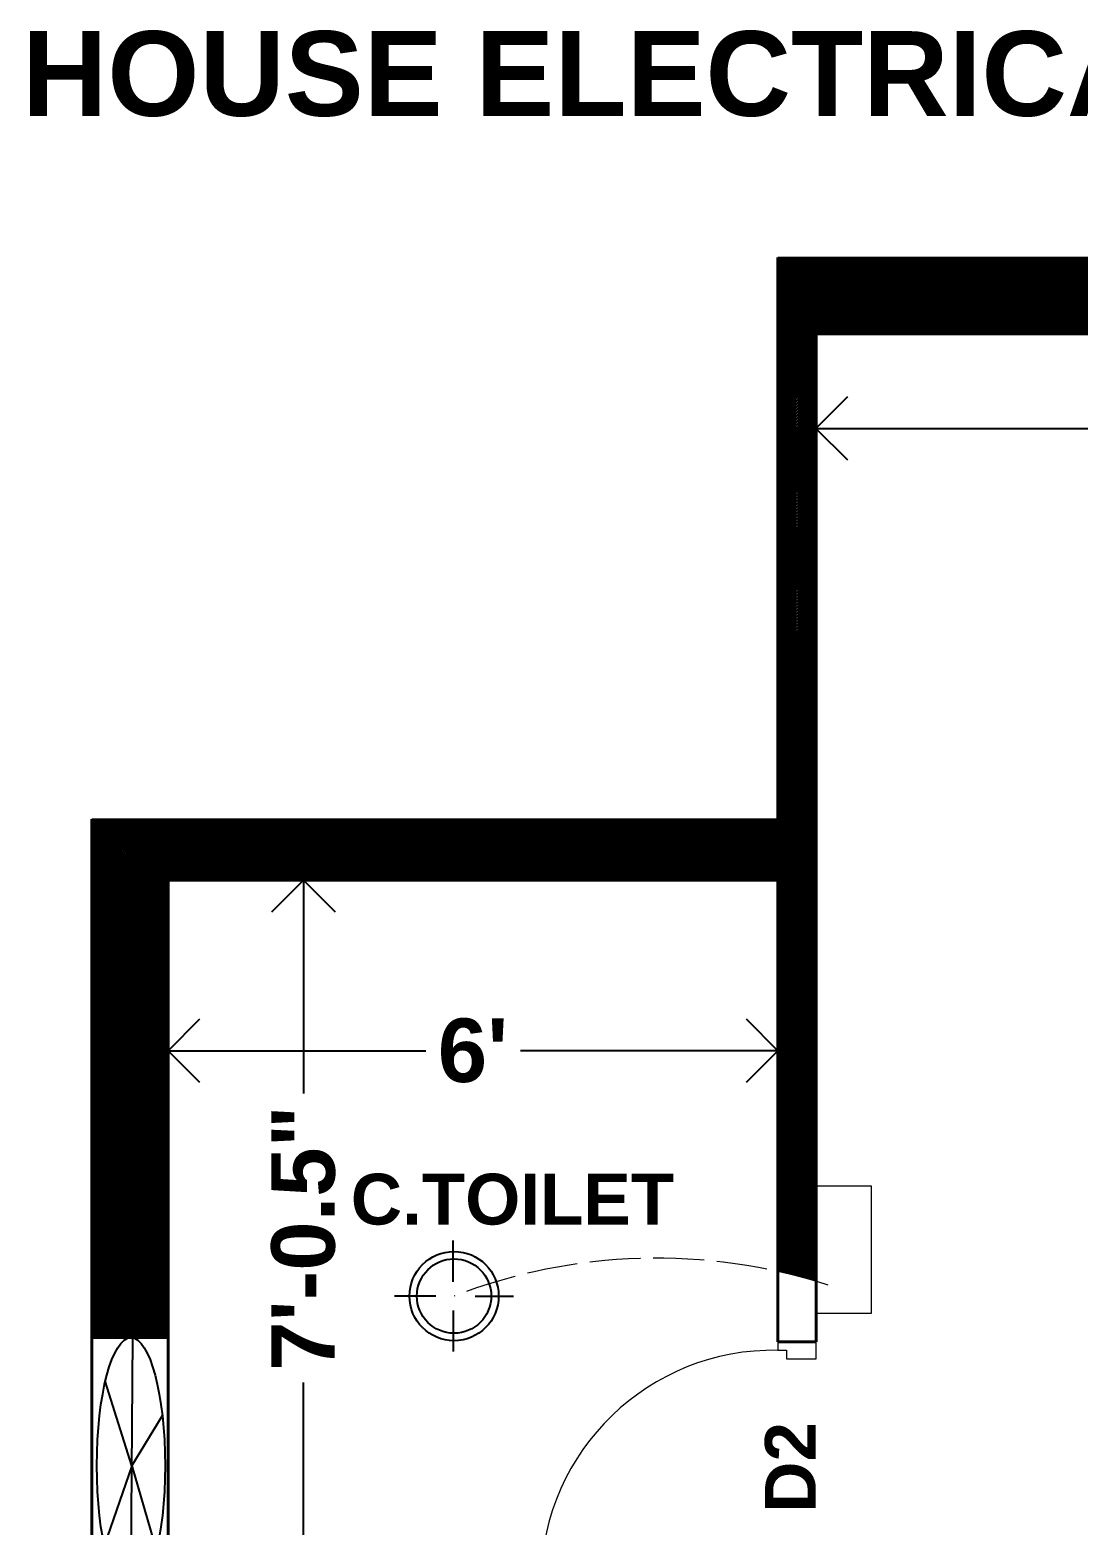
# Model space of a CAD drawing. Header units: inches. Extents: x 463 to 1759, y 367 to 863.
# Drawn here: x 509 to 632.7, y 686.6 to 863.2 of the extents above; entities that cross this region are included whole.
import ezdxf

# ---------------------------------------------------------------- set-up
doc = ezdxf.new("R2010")
doc.units = ezdxf.units.IN
doc.header["$LTSCALE"] = 0.5
doc.header["$MEASUREMENT"] = 0
doc.linetypes.add('ACAD_ISO02W100', pattern=[15, 12, -3])
doc.linetypes.add('CONTINUA', pattern=[0])
doc.layers.get('0').update_dxf_attribs({"true_color": 0xf5a14d})
for name, color, linetype, lineweight in [('DIMENSION', 7, 'CONTINUA', 9), ('door', 1, 'Continuous', 13), ('elec', 215, 'Continuous', 25), ('ELECTRICAL', 11, 'Continuous', 25), ('FALSE CEILING LIGHTS', 30, 'Continuous', 20), ('Wall', 7, 'Continuous', 40), ('walls', 22, 'Continuous', 40)]:
    doc.layers.add(name, color=color, linetype=linetype, lineweight=lineweight)
doc.layers.add('DIMENSION TEXT', color=7, linetype='Continuous')
doc.layers.add('LAWN', color=170, linetype='Continuous', lineweight=5, plot=False)
doc.styles.get("Standard").update_dxf_attribs({"font": 'arialbd.ttf'})
doc.dimstyles.new('ISO-25', dxfattribs={"dimscale": 3, "dimtxt": 2.5, "dimasz": 2.5, "dimexe": 1.25, "dimexo": 0.625, "dimtad": 0, "dimlunit": 3, "dimtxsty": 'Standard', "dimblk": 'OPEN90', "dimcen": 2.5, "dimse1": 1, "dimse2": 1, "dimclrd": 2, "dimadec": 0, "dimazin": 0, "dimtfac": 1, "dimtmove": 0, "dimatfit": 3, "dimfxl": 1, "dimarcsym": 0})

# ---------------------------------------------------------------- blocks, each defined once
blk = doc.blocks.new('_Open90')
at = {"color": 0, "linetype": 'ByBlock', "lineweight": -2}
for p, q in [((-0.5, 0.5), (0, 0)), ((0, 0), (-1, 0)), ((0, 0), (-0.5, -0.5))]:
    blk.add_line(p, q, dxfattribs=at)
blk = doc.blocks.new('*D5')
at = {"layer": 'Defpoints', "color": 0, "lineweight": 5, "transparency": 16777216}
for p in [(525.28, 762.78), (541.26, 762.78), (525.28, 678.28)]:
    blk.add_point(p, dxfattribs=at)
at = {"layer": 'DIMENSION', "color": 2, "lineweight": -2, "transparency": 16777216}
for p, q in [((541.26, 755.28), (541.26, 737.59)), ((541.26, 685.78), (541.26, 703.46))]:
    blk.add_line(p, q, dxfattribs=at)
at = {"layer": 'DIMENSION', "color": 2, "lineweight": -2, "transparency": 16777216, "xscale": 7.5, "yscale": 7.5, "zscale": 7.5}
for p, rotation in [((541.26, 762.78), 90), ((541.26, 678.28), 270)]:
    blk.add_blockref('_Open90', p, dxfattribs=dict(at, rotation=rotation))
at = {"layer": 'DIMENSION', "color": 0, "transparency": 16777216, "insert": (541.26, 720.53), "char_height": 7.5, "attachment_point": 5, "rotation": 90}
blk.add_mtext('7\'-0.5"', dxfattribs=at)
blk = doc.blocks.new('*D10')
at = {"layer": 'Defpoints', "color": 0, "lineweight": 5, "transparency": 16777216}
for p in [(525.28, 742.3), (597.28, 742.64), (597.28, 742.3)]:
    blk.add_point(p, dxfattribs=at)
at = {"layer": 'DIMENSION', "color": 2, "lineweight": -2, "transparency": 16777216}
for p, q in [((532.78, 742.64), (555.7, 742.64)), ((589.78, 742.64), (566.87, 742.64))]:
    blk.add_line(p, q, dxfattribs=at)
at = {"layer": 'DIMENSION', "color": 2, "lineweight": -2, "transparency": 16777216, "xscale": 7.5, "yscale": 7.5, "zscale": 7.5, "rotation": 180}
blk.add_blockref('_Open90', (525.28, 742.64), dxfattribs=at)
at = {"layer": 'DIMENSION', "color": 2, "lineweight": -2, "transparency": 16777216, "xscale": 7.5, "yscale": 7.5, "zscale": 7.5}
blk.add_blockref('_Open90', (597.28, 742.64), dxfattribs=at)
at = {"layer": 'DIMENSION', "color": 0, "transparency": 16777216, "insert": (561.28, 742.64), "char_height": 7.5, "attachment_point": 5}
blk.add_mtext("6'", dxfattribs=at)
blk = doc.blocks.new('*D11')
at = {"layer": 'Defpoints', "color": 0, "lineweight": 5, "transparency": 16777216}
for p in [(745.78, 816.11), (601.78, 815.44), (745.78, 815.44)]:
    blk.add_point(p, dxfattribs=at)
at = {"layer": 'DIMENSION', "color": 2, "lineweight": -2, "transparency": 16777216}
for p, q in [((609.28, 816.11), (665.48, 816.11)), ((738.28, 816.11), (682.09, 816.11))]:
    blk.add_line(p, q, dxfattribs=at)
at = {"layer": 'DIMENSION', "color": 2, "lineweight": -2, "transparency": 16777216, "xscale": 7.5, "yscale": 7.5, "zscale": 7.5, "rotation": 180}
blk.add_blockref('_Open90', (601.78, 816.11), dxfattribs=at)
at = {"layer": 'DIMENSION', "color": 2, "lineweight": -2, "transparency": 16777216, "xscale": 7.5, "yscale": 7.5, "zscale": 7.5}
blk.add_blockref('_Open90', (745.78, 816.11), dxfattribs=at)
at = {"layer": 'DIMENSION', "color": 0, "transparency": 16777216, "insert": (673.78, 816.11), "char_height": 7.5, "attachment_point": 5}
blk.add_mtext("12'", dxfattribs=at)
blk = doc.blocks.new('LIGHT')
at = {"layer": 'ELECTRICAL', "lineweight": 25}
for p, q in [((3813.676, -268.021), (3813.676, -265.803)), ((3812.727, -268.794), (3810.509, -268.794)), ((3814.855, -268.794), (3816.919, -268.794)), ((3813.676, -269.567), (3813.676, -271.785))]:
    blk.add_line(p, q, dxfattribs=at)
for radius in [2.4, 2.4, 2, 2]:
    blk.add_circle((3813.714, -268.794), radius, dxfattribs=at)
blk = doc.blocks.new('ex')
at = {"layer": 'elec'}
for p, q in [((39762.07, -58738.64), (39761.93, -58756.58)), ((39762, -58747.61), (39760.29, -58741.66)), ((39762, -58747.61), (39763.94, -58742.01)), ((39762, -58747.61), (39759.87, -58751.12)), ((39762, -58747.61), (39763.87, -58753.54))]:
    blk.add_line(p, q, dxfattribs=at)
blk.add_ellipse((39762.07, -58747.61), major_axis=(0, 8.97), ratio=0.266457, dxfattribs=at)

msp = doc.modelspace()

# ---------------------------------------------------------------- hatches: boundary and pattern name
at = {"layer": 'Wall', "linetype": 'ACAD_ISO02W100', "lineweight": 5, "true_color": 0x636466, "transparency": 33554687}
h = msp.add_hatch(dxfattribs=at)
h.set_pattern_fill('ANSI31', color=251)
h.set_pattern_definition([(45, (2755.94689, 815.86525), (-0.0883883476, 0.0883883476), [])])
h.paths.add_polyline_path([(750.285, 836.276), (597.285, 836.276), (597.285, 769.98), (516.285, 769.98), (516.285, 708.8), (525.285, 708.8), (525.285, 762.776), (597.285, 762.776), (597.285, 716.58, -0.0175043), (601.776, 715.42), (601.776, 726.699), (601.785, 827.276), (745.785, 827.276), (750.285, 827.276)])

# ---------------------------------------------------------------- linework, layer by layer
at = {"lineweight": 5}
msp.add_lwpolyline([(601.776, 711.605), (601.776, 726.699), (608.307, 726.699), (608.307, 711.605)], close=True, dxfattribs=at)
at = {"layer": 'DIMENSION', "lineweight": 5}
for p, q in [((750.285, 836.276), (597.285, 836.276)), ((597.285, 769.98), (516.285, 769.98))]:
    msp.add_line(p, q, dxfattribs=at)
at = {"layer": 'door'}
for p, q in [((601.785, 708.276), (597.285, 708.276)), ((597.285, 708.276), (597.285, 707.276)), ((601.785, 706.276), (601.785, 708.276)), ((597.285, 707.276), (598.285, 707.276)), ((598.285, 707.276), (598.285, 706.276)), ((598.285, 706.276), (601.785, 706.276))]:
    msp.add_line(p, q, dxfattribs=at)
msp.add_arc((596.785, 679.776), 27.505, 88.95837, 178.95837, dxfattribs=at)
at = {"layer": 'LAWN', "linetype": 'ACAD_ISO02W100', "lineweight": 5}
msp.add_arc((582.969, 651.874), 66.271, 72.19221, 111.16956, dxfattribs=at)
at = {"layer": 'Wall'}
for p, q in [((597.285, 836.276), (597.285, 769.98)), ((601.785, 827.276), (601.785, 708.276)), ((745.785, 827.276), (601.785, 827.276)), ((516.285, 769.98), (516.285, 678.276)), ((525.285, 762.776), (525.285, 678.276)), ((597.285, 762.776), (525.285, 762.776)), ((597.285, 762.776), (597.285, 708.276)), ((525.332, 708.8), (516.332, 708.8)), ((597.285, 708.276), (601.785, 708.276))]:
    msp.add_line(p, q, dxfattribs=at)

# ---------------------------------------------------------------- block references
at = {"layer": 'FALSE CEILING LIGHTS', "color": 30, "true_color": 0xe78d18, "xscale": 2.194130568869208, "yscale": 2.194130568869208, "zscale": 2.194130568807464}
msp.add_blockref('LIGHT', (-7808.749, 1303.442), dxfattribs=at)
at = {"layer": 'walls', "color": 7, "true_color": 0xffffff, "xscale": 1.685824812187122, "yscale": 1.685824812187122, "zscale": 1.685824812187122, "rotation": 180.0076216380024}
msp.add_blockref('ex', (67565.946, -98335.614), dxfattribs=at)

# ---------------------------------------------------------------- texts
at = {"layer": 'DIMENSION TEXT'}
msp.add_text('C.TOILET', height=6, dxfattribs=at).set_placement((546.848, 722.117))
at = {"layer": 'door'}
msp.add_text('D2', height=6, rotation=90, dxfattribs=at).set_placement((601.755, 688.091))
at = {"layer": 'Wall', "lineweight": 5, "insert": (508.017, 863.004), "char_height": 10, "attachment_point": 1}
msp.add_mtext_dynamic_manual_height_columns('HOUSE ELECTRICAL PLAN', width=277.64594, gutter_width=90, heights=[0], dxfattribs=at)

# ---------------------------------------------------------------- dimensions: what is measured, and where the dimension line sits
at = {"layer": 'DIMENSION'}
for base, p1, p2, angle, picture, middle in [((745.785, 816.106), (601.785, 815.437), (745.785, 815.437), 180, '*D11', (673.785, 816.106)), ((541.257, 762.776), (525.285, 678.276), (525.285, 762.776), 90, '*D5', (541.257, 720.526)), ((597.285, 742.635), (525.285, 742.301), (597.285, 742.301), 180, '*D10', (561.285, 742.635))]:
    dim = msp.add_linear_dim(base=base, p1=p1, p2=p2, angle=angle, dimstyle='ISO-25', dxfattribs=at)
    dim.commit()
    dim.dimension.update_dxf_attribs({"geometry": picture, "text_midpoint": middle})

doc.saveas('drawing.dxf')
